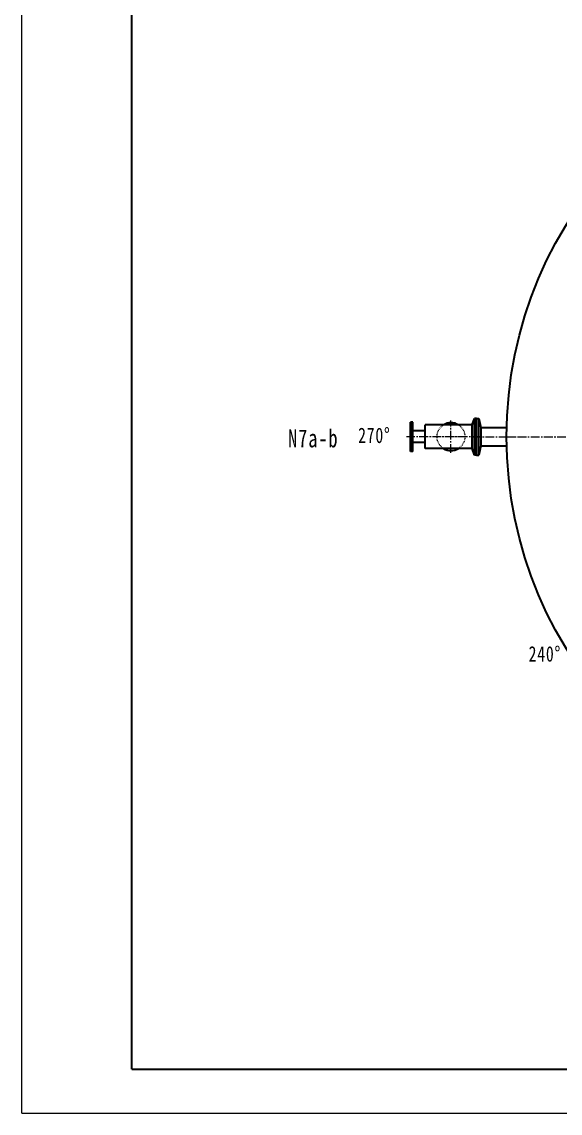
# Model space of a CAD drawing. Header units: millimetres. Extents: x -1782 to 1782, y -2523 to 2523.
# Drawn here: x -1782 to -1047, y -2523 to -1034 of the extents above; entities that cross this region are included whole.
import ezdxf

# ---------------------------------------------------------------- set-up
doc = ezdxf.new("R2010")
doc.units = ezdxf.units.MM
doc.linetypes.add('点画线', pattern=[18, 12, -2, 2, -2])
doc.linetypes.add('虚线', pattern=[2, 1, -1])
doc.layers.get('0').update_dxf_attribs({"lineweight": 35})
for name, color, linetype, lineweight in [('中心线层', 1, '点画线', 18), ('尺寸线层', 3, 'Continuous', 18), ('粗实线层', 7, 'Continuous', 35), ('细实线层', 4, 'Continuous', 18), ('虚线层', 6, '虚线', 18)]:
    doc.layers.add(name, color=color, linetype=linetype, lineweight=lineweight)
doc.styles.add('标准', font='', dxfattribs={"width": 0.667})
doc.styles.get('标准').set_extended_font_data('宋体')

# ---------------------------------------------------------------- blocks, each defined once
blk = doc.blocks.new('*X3')
at = {"layer": '粗实线层'}
for q in [(-272, 410.5), (287, -410.5)]:
    blk.add_line((-272, -410.5), q, dxfattribs=at)
at = {"layer": '细实线层'}
for q in [(-297, 420.5), (297, -420.5)]:
    blk.add_line((-297, -420.5), q, dxfattribs=at)

msp = doc.modelspace()

# ---------------------------------------------------------------- linework, layer by layer
for p, q in [((-1167.25, -1584.17), (-1164.25, -1575.17)), ((-1164.25, -1625.17), (-1164.25, -1575.17)), ((-1161.25, -1575.17), (-1164.25, -1575.17)), ((-1161.25, -1625.17), (-1161.25, -1575.17)), ((-1161.25, -1575.17), (-1158.25, -1575.17)), ((-1161.25, -1625.17), (-1161.25, -1575.17)), ((-1158.25, -1625.17), (-1158.25, -1575.17)), ((-1158.25, -1575.17), (-1155.25, -1587.67)), ((-1251.25, -1620.17), (-1251.25, -1580.17)), ((-1248.25, -1580.17), (-1251.25, -1580.17)), ((-1248.25, -1582.67), (-1251.25, -1582.67)), ((-1248.25, -1585.17), (-1251.25, -1585.17)), ((-1248.25, -1587.67), (-1251.25, -1587.67)), ((-1248.25, -1590.17), (-1251.25, -1590.17)), ((-1248.25, -1592.67), (-1251.25, -1592.67)), ((-1248.25, -1620.17), (-1248.25, -1580.17)), ((-1231.25, -1592.17), (-1248.25, -1592.17)), ((-1231.25, -1616.17), (-1231.25, -1584.17)), ((-1167.25, -1584.17), (-1231.25, -1584.17)), ((-1167.25, -1616.17), (-1167.25, -1584.17)), ((-1155.25, -1587.67), (-1120.146, -1587.67)), ((-1155.25, -1587.67), (-1155.25, -1612.67)), ((-1248.25, -1595.17), (-1251.25, -1595.17)), ((-1248.25, -1597.67), (-1251.25, -1597.67)), ((-1248.25, -1600.17), (-1251.25, -1600.17)), ((-1248.25, -1602.67), (-1251.25, -1602.67)), ((-1248.25, -1605.17), (-1251.25, -1605.17)), ((-1248.25, -1607.67), (-1251.25, -1607.67)), ((-1248.25, -1610.17), (-1251.25, -1610.17)), ((-1248.25, -1612.67), (-1251.25, -1612.67)), ((-1248.25, -1615.17), (-1251.25, -1615.17)), ((-1248.25, -1617.67), (-1251.25, -1617.67)), ((-1248.25, -1620.17), (-1251.25, -1620.17)), ((-1231.25, -1608.17), (-1248.25, -1608.17)), ((-1167.25, -1616.17), (-1231.25, -1616.17)), ((-1164.25, -1625.17), (-1167.25, -1616.17)), ((-1155.25, -1612.67), (-1158.25, -1625.17)), ((-1155.25, -1612.67), (-1120.146, -1612.67)), ((-1161.25, -1625.17), (-1164.25, -1625.17)), ((-1161.25, -1625.17), (-1158.25, -1625.17))]:
    msp.add_line(p, q)
msp.add_circle((-566.233, -1600.17), 554)
for start, end in [(57.363102, 122.636898), (237.363102, 302.636898)]:
    msp.add_arc((-1196.25, -1600.17), 19, start, end)
at = {"layer": '中心线层'}
for p, q in [((-1196.25, -1622.17), (-1196.25, -1578.17)), ((-1155.432, -1600.17), (-1256.9, -1600.17)), ((-1174.25, -1600.17), (-1218.25, -1600.17)), ((-1167.068, -1600.17), (-1108.061, -1600.17)), ((-1123.233, -1600.17), (-9.233, -1600.17))]:
    msp.add_line(p, q, dxfattribs=at)
at = {"layer": '虚线层'}
msp.add_circle((-1196.25, -1600.17), 19, dxfattribs=at)

# ---------------------------------------------------------------- block references
at = {"xscale": 6, "yscale": 6, "zscale": 6}
msp.add_blockref('*X3', (0, 0), dxfattribs=at)

# ---------------------------------------------------------------- texts
at = {"layer": '尺寸线层', "attachment_point": 1, "line_spacing_factor": 1.15057, "style": '标准'}
for s, insert, char_height, width in [('\\T1.1;{\\W0.75;N7a-b}', (-1418.476, -1590.121), 24.5, 83.34522), ('\\T1.1;{\\W0.75;270%%D}', (-1322.965, -1587.791), 21, 55.18549), ('\\T1.1;{\\W0.75;240%%D}', (-1090.19, -1885.914), 21, 55.18549)]:
    msp.add_mtext(s, dxfattribs=dict(at, insert=insert, char_height=char_height, width=width))

doc.saveas('drawing.dxf')
